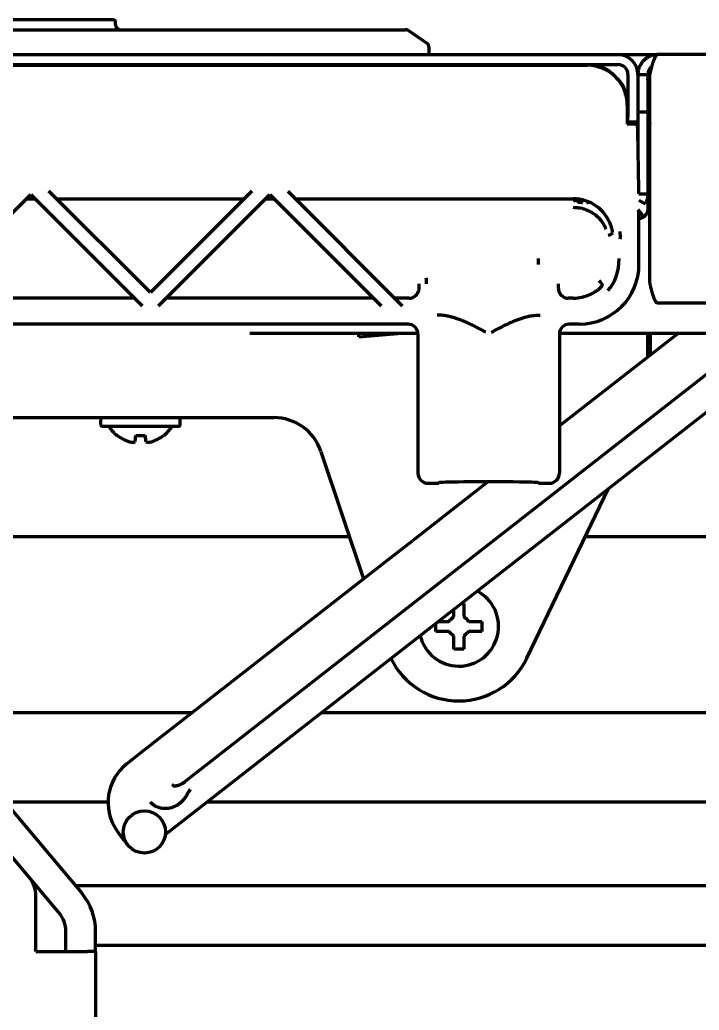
# Model space of a CAD drawing. Header units: inches. Extents: x -2983 to 7024, y 422 to 5529.
# Drawn here: x 2834.7 to 2902.9, y 5354.9 to 5454.5 of the extents above; entities that cross this region are included whole.
import ezdxf

# ---------------------------------------------------------------- set-up
doc = ezdxf.new("R2010")
doc.units = ezdxf.units.IN

msp = doc.modelspace()

# ---------------------------------------------------------------- linework, layer by layer
at = {"linetype": 'Continuous', "lineweight": 70}
for p, q in [((2844.034, 5454.489), (2829.534, 5454.489)), ((2844.284, 5453.989), (2844.284, 5454.239)), ((2752.034, 5453.489), (2871.534, 5453.489)), ((2871.534, 5453.489), (2873.43, 5453.489)), ((2873.711, 5453.402), (2875.566, 5452.138)), ((2875.784, 5451.725), (2875.784, 5450.989)), ((2774.247, 5450.989), (2894.784, 5450.989)), ((2894.784, 5450.989), (2898.287, 5450.989)), ((2898.284, 5450.989), (2898.788, 5450.989)), ((3444.784, 5450.989), (2898.784, 5450.989)), ((2775.57, 5449.989), (2894.784, 5449.989)), ((2775.6, 5449.914), (2891.709, 5449.914)), ((2872.767, 5449.989), (2872.765, 5449.914)), ((2873.534, 5449.914), (2873.534, 5449.989)), ((2874.284, 5449.914), (2874.284, 5449.989)), ((2894.12, 5449.153), (2894.399, 5448.874)), ((2894.669, 5448.604), (2894.948, 5448.325)), ((2895.784, 5448.989), (2895.784, 5444.739)), ((2896.784, 5448.989), (2896.784, 5445.239)), ((2896.784, 5448.989), (2897.784, 5448.989)), ((2897.784, 5448.989), (2897.784, 5445.239)), ((2897.984, 5427.989), (2897.984, 5448.989)), ((2895.784, 5446.488), (2895.734, 5446.488)), ((2897.834, 5446.488), (2897.784, 5446.488)), ((2897.984, 5446.218), (2897.971, 5446.26)), ((2895.709, 5445.914), (2895.709, 5443.989)), ((2896.784, 5445.239), (2897.784, 5445.239)), ((2896.784, 5445.239), (2896.784, 5444.739)), ((2897.784, 5445.239), (2897.784, 5436.989)), ((2895.784, 5444.239), (2895.784, 5444.739)), ((2895.784, 5444.239), (2896.784, 5444.239)), ((2895.784, 5443.989), (2895.784, 5444.239)), ((2896.784, 5444.739), (2896.784, 5444.239)), ((2896.784, 5444.239), (2896.784, 5442.24)), ((2895.977, 5443.989), (2895.709, 5443.989)), ((2896.727, 5443.886), (2896.751, 5443.691)), ((2896.868, 5437.411), (2896.766, 5443.266)), ((2897.784, 5442.389), (2897.984, 5442.389)), ((2847.784, 5427.05), (2837.592, 5437.242)), ((2857.976, 5437.242), (2847.784, 5427.05)), ((2861.592, 5437.242), (2873.095, 5425.739)), ((2824.595, 5425.739), (2835.784, 5436.928)), ((2835.347, 5436.492), (2836.221, 5436.492)), ((2835.784, 5436.928), (2846.973, 5425.739)), ((2838.342, 5436.492), (2857.226, 5436.492)), ((2848.595, 5425.739), (2859.784, 5436.928)), ((2859.347, 5436.492), (2860.221, 5436.492)), ((2859.784, 5436.928), (2870.973, 5425.739)), ((2862.342, 5436.492), (2890.284, 5436.492)), ((2890.306, 5436.492), (2890.484, 5436.183)), ((2890.484, 5436.183), (2890.484, 5436.487)), ((2890.584, 5436.183), (2890.584, 5436.481)), ((2890.584, 5436.183), (2890.742, 5436.457)), ((2890.742, 5436.457), (2890.742, 5436.466)), ((2890.742, 5436.457), (2890.805, 5436.434)), ((2890.884, 5436.41), (2890.884, 5435.989)), ((2890.984, 5435.989), (2890.984, 5436.393)), ((2891.042, 5435.989), (2891.262, 5436.37)), ((2891.682, 5436.24), (2891.826, 5435.989)), ((2896.875, 5436.989), (2897.784, 5436.989)), ((2896.882, 5436.355), (2897.516, 5435.989)), ((2897.784, 5436.989), (2897.784, 5435.489)), ((2891.884, 5436.158), (2891.884, 5435.989)), ((2891.984, 5435.989), (2891.984, 5436.113)), ((2892.042, 5435.989), (2892.085, 5436.064)), ((2896.889, 5429.883), (2896.889, 5434.582)), ((2886.784, 5429.87), (2886.784, 5430.475)), ((2846.223, 5426.489), (2825.345, 5426.489)), ((2870.223, 5426.489), (2849.345, 5426.489)), ((2873.784, 5426.489), (2872.345, 5426.489)), ((2890.284, 5426.489), (2889.784, 5426.489)), ((3444.784, 5425.989), (2898.784, 5425.989)), ((2873.679, 5423.884), (2792.888, 5423.884)), ((2890.89, 5423.884), (2889.889, 5423.884)), ((2851.177, 5377.837), (2908.969, 5422.989)), ((2857.783, 5422.989), (2874.674, 5422.989)), ((2868.739, 5422.611), (2868.706, 5422.989)), ((2868.739, 5422.611), (2873.058, 5422.989)), ((2874.679, 5422.885), (2874.679, 5408.884)), ((2900.848, 5422.989), (2888.889, 5413.645)), ((2888.889, 5422.885), (2888.889, 5408.884)), ((2888.894, 5422.989), (2912.784, 5422.989)), ((2897.784, 5420.596), (2897.784, 5422.989)), ((2898.034, 5420.791), (2898.034, 5422.989)), ((2912.85, 5422.214), (2849.29, 5372.555)), ((2812.385, 5414.489), (2860.184, 5414.489)), ((2842.784, 5414.239), (2842.784, 5413.839)), ((2846.784, 5413.589), (2842.934, 5413.589)), ((2850.634, 5413.589), (2846.784, 5413.589)), ((2850.784, 5413.839), (2850.784, 5414.239)), ((2844.411, 5412.698), (2844.458, 5412.697)), ((2849.11, 5412.697), (2849.157, 5412.698)), ((2864.926, 5411.074), (2869.206, 5398.268)), ((2881.694, 5408.024), (2874.115, 5402.103)), ((2875.679, 5407.884), (2876.284, 5407.884)), ((2876.784, 5407.893), (2876.784, 5407.937)), ((2885.634, 5390.296), (2893.837, 5407.359)), ((2886.784, 5407.893), (2886.784, 5407.937)), ((2887.284, 5407.884), (2887.889, 5407.884)), ((2867.803, 5402.489), (2813.286, 5402.489)), ((3452.065, 5402.489), (2891.503, 5402.489)), ((2871.9, 5400.372), (2874.115, 5402.103)), ((2847.242, 5381.107), (2871.9, 5400.372)), ((2876.484, 5393.489), (2876.484, 5393.802)), ((2876.484, 5392.989), (2876.484, 5393.489)), ((2881.084, 5393.989), (2881.084, 5393.489)), ((2881.084, 5393.489), (2881.084, 5392.989)), ((2835.582, 5368.296), (2815.983, 5391.653)), ((2825.617, 5384.839), (2852.029, 5384.839)), ((2865.019, 5384.839), (3478.547, 5384.839)), ((2826.096, 5384.268), (2840.88, 5366.649)), ((2845.451, 5379.708), (2847.242, 5381.107)), ((2851.177, 5377.837), (2851.219, 5377.785)), ((2833.175, 5375.839), (2843.541, 5375.839)), ((2853.496, 5375.839), (3490.064, 5375.839)), ((2838.582, 5364.721), (2835.582, 5368.296)), ((2840.223, 5367.439), (3501.345, 5367.439)), ((2836.284, 5360.792), (2836.284, 5366.368)), ((2839.284, 5360.792), (2839.284, 5362.792)), ((2842.284, 5360.792), (2842.284, 5362.792)), ((2836.284, 5360.792), (2841.48, 5360.792)), ((2842.284, 5360.792), (2841.48, 5360.792)), ((2842.284, 5360.792), (2842.284, 4737.489)), ((2842.294, 5361.439), (3499.274, 5361.439))]:
    msp.add_line(p, q, dxfattribs=at)
msp.add_circle((2847.184, 5372.814), 2.121, dxfattribs=at)
for centre, radius, start, end in [((2844.034, 5454.239), 0.25, 0, 90), ((2844.784, 5453.989), 0.5, 180, 270), ((2873.43, 5452.989), 0.5, 55.71312, 90), ((2875.284, 5451.725), 0.5, 0, 55.71312), ((2894.784, 5448.989), 2, 0, 90), ((2859.775, 5449.489), 0.5, 90, 121.88703), ((2894.784, 5448.989), 1, 0, 90), ((2890.284, 5432.492), 4, 19.22335, 90), ((2891.062, 5437.139), 0.75, 250, 270), ((2891.385, 5432.667), 3.635, 356.27119, 8.23579), ((2865.853, 5427.907), 9.681, 0.20772, 3.80707), ((2873.784, 5427.489), 1, 270, 342.58578), ((2889.784, 5427.489), 1, 197.41422, 270), ((2890.284, 5430.489), 4, 270, 295.8555), ((2843.067, 5414.239), 0.283, 118.07249, 180), ((2850.501, 5414.239), 0.283, 0, 61.92751), ((2860.184, 5409.489), 5, 18.48412, 90), ((2843.067, 5413.839), 0.283, 180, 241.92751), ((2846.784, 5415.589), 3.74, 212.32411, 230.6111), ((2846.784, 5415.589), 3.74, 309.37906, 327.67589), ((2850.501, 5413.839), 0.283, 298.07249, 0), ((2878.784, 5393.489), 4, 193.44375, 62.55563), ((2878.784, 5393.589), 7.6, 205.97437, 334.32322), ((2848.529, 5375.768), 5, 134.1823, 218.4121), ((2766.255, 5310.53), 100, 37.58213, 38.4121), ((2833.284, 5366.368), 3, 0, 40), ((2836.284, 5362.792), 6, 0, 40), ((2836.284, 5362.792), 3, 0, 40)]:
    msp.add_arc(centre, radius, start, end, dxfattribs=at)
for centre, major_axis, ratio, start_param, end_param in [((2891.708, 5445.913), (-2.829, -2.829), 0.999695, 2.356347, 3.926839), ((2892.706, 5447.739), (-0.765, -1.848), 0.999955, 2.748909, 3.534276), ((2893.534, 5446.911), (-1.848, -0.765), 0.999955, 2.748909, 3.534276), ((2895.977, 5443.884), (0.75, 0), 0.140541, 0.017453, 1.570796), ((2896.748, 5442.206), (0, -1.5), 0.017455, 2.356194, 3.001966), ((2896.819, 5434.582), (0, -4), 0.017455, 2.21643, 2.356194), ((2896.819, 5434.582), (0, -4), 0.017455, 1.570796, 1.756592), ((2893.778, 5433.009), (-0.486, -0.116), 0.351085, 1.487352, 2.898615), ((2882.719, 5436.991), (11.136, -9.632), 0.512356, 6.266297, 6.699607), ((2890.888, 5429.885), (4.244, -4.244), 0.999695, 5.497939, 7.068431), ((2892.884, 5428.083), (-0.343, 0.363), 0.244028, 3.410972, 4.965192), ((2873.679, 5422.884), (0.707, 0.707), 0.999695, 5.497939, 7.068431), ((2889.889, 5422.884), (0.707, -0.707), 0.999695, 2.356347, 3.926839), ((2846.779, 5415.61), (3.624, 0.873), 0.997235, 3.804658, 4.177379), ((2846.487, 5415.61), (0.269, 3.718), 0.017407, 3.440796, 3.813517), ((2847.081, 5415.61), (0.269, -3.718), 0.017407, 5.611261, 5.983982), ((2846.789, 5415.61), (3.624, -0.873), 0.997235, 5.247399, 5.62012), ((2846.526, 5415.647), (0.806, 3.6), 0.902278, 3.129444, 3.24631), ((2846.23, 5415.647), (0.383, 3.669), 0.420739, 3.280106, 3.396972), ((2847.338, 5415.647), (0.383, -3.669), 0.420739, 6.027806, 6.144672), ((2847.043, 5415.647), (0.806, -3.6), 0.902278, 6.178468, 6.295334), ((2875.679, 5408.885), (-0.707, -0.707), 0.999695, 5.497939, 7.068431), ((2887.889, 5408.885), (-0.707, 0.707), 0.999695, 2.356347, 3.926839), ((2876.284, 5407.893), (0.5, 0), 0.017455, 4.712389, 6.283185), ((2881.784, 5407.937), (5, 0), 0.017455, 0, 3.141593), ((2887.284, 5407.893), (0.5, 0), 0.017455, 3.141593, 4.712389)]:
    msp.add_ellipse(centre, major_axis=major_axis, ratio=ratio, start_param=start_param, end_param=end_param, dxfattribs=at)
for points, degree in [([(2898.784, 5450.989), (2898.748, 5450.989), (2898.676, 5450.987), (2898.568, 5450.978), (2898.46, 5450.964), (2898.354, 5450.943), (2898.249, 5450.917), (2898.145, 5450.885), (2898.043, 5450.848), (2897.944, 5450.805), (2897.847, 5450.757), (2897.752, 5450.704), (2897.661, 5450.645), (2897.573, 5450.582), (2897.489, 5450.514), (2897.408, 5450.442), (2897.331, 5450.365), (2897.259, 5450.285), (2897.191, 5450.2), (2897.128, 5450.112), (2897.07, 5450.021), (2897.016, 5449.926), (2896.968, 5449.829), (2896.925, 5449.73), (2896.888, 5449.628), (2896.856, 5449.524), (2896.83, 5449.419), (2896.809, 5449.313), (2896.795, 5449.206), (2896.786, 5449.097), (2896.784, 5449.025), (2896.784, 5448.989)], 3), ([(2897.984, 5448.989), (2897.993, 5449.024), (2898.011, 5449.094), (2898.037, 5449.198), (2898.064, 5449.302), (2898.091, 5449.405), (2898.117, 5449.507), (2898.144, 5449.607), (2898.171, 5449.706), (2898.197, 5449.803), (2898.224, 5449.897), (2898.251, 5449.99), (2898.277, 5450.079), (2898.304, 5450.165), (2898.331, 5450.248), (2898.357, 5450.328), (2898.384, 5450.404), (2898.411, 5450.476), (2898.437, 5450.544), (2898.464, 5450.608), (2898.491, 5450.667), (2898.517, 5450.722), (2898.544, 5450.772), (2898.571, 5450.817), (2898.597, 5450.857), (2898.624, 5450.892), (2898.651, 5450.922), (2898.677, 5450.946), (2898.704, 5450.965), (2898.731, 5450.979), (2898.757, 5450.987), (2898.775, 5450.989), (2898.784, 5450.989)], 3), ([(2897.784, 5436.989), (2897.784, 5436.949), (2897.782, 5436.869), (2897.771, 5436.75), (2897.753, 5436.633), (2897.729, 5436.517), (2897.698, 5436.404), (2897.661, 5436.294), (2897.618, 5436.188), (2897.57, 5436.086), (2897.534, 5436.021), (2897.516, 5435.989)], 3), ([(2897.784, 5435.489), (2897.784, 5435.454), (2897.78, 5435.384), (2897.764, 5435.281), (2897.737, 5435.18), (2897.699, 5435.082), (2897.652, 5434.988), (2897.595, 5434.9), (2897.529, 5434.819), (2897.454, 5434.744), (2897.373, 5434.679), (2897.285, 5434.621), (2897.192, 5434.574), (2897.093, 5434.536), (2896.992, 5434.509), (2896.889, 5434.493), (2896.819, 5434.489), (2896.784, 5434.489)], 3), ([(2874.738, 5427.19), (2874.754, 5427.239), (2874.777, 5427.337), (2874.785, 5427.438), (2874.785, 5427.489)], 3), ([(2874.785, 5427.489), (2874.788, 5427.639), (2874.794, 5427.79), (2874.802, 5427.942)], 3), ([(2888.766, 5427.942), (2888.774, 5427.79), (2888.78, 5427.639), (2888.783, 5427.489)], 3), ([(2898.784, 5425.989), (2898.775, 5425.989), (2898.757, 5425.991), (2898.731, 5425.999), (2898.704, 5426.013), (2898.677, 5426.032), (2898.651, 5426.056), (2898.624, 5426.086), (2898.597, 5426.121), (2898.571, 5426.161), (2898.544, 5426.206), (2898.517, 5426.256), (2898.491, 5426.311), (2898.464, 5426.37), (2898.437, 5426.434), (2898.411, 5426.502), (2898.384, 5426.574), (2898.357, 5426.65), (2898.331, 5426.73), (2898.304, 5426.813), (2898.277, 5426.899), (2898.251, 5426.989), (2898.224, 5427.081), (2898.197, 5427.175), (2898.171, 5427.272), (2898.144, 5427.371), (2898.117, 5427.471), (2898.091, 5427.573), (2898.064, 5427.676), (2898.037, 5427.78), (2898.011, 5427.884), (2897.993, 5427.954), (2897.984, 5427.989)], 3), ([(2881.487, 5423.076), (2881.298, 5423.179), (2880.924, 5423.38), (2880.372, 5423.668), (2879.834, 5423.931), (2879.352, 5424.146), (2878.914, 5424.322), (2878.516, 5424.462), (2878.152, 5424.572), (2877.814, 5424.656), (2877.505, 5424.718), (2877.206, 5424.762), (2876.906, 5424.79), (2876.714, 5424.796), (2876.619, 5424.796)], 3), ([(2882.081, 5423.076), (2882.27, 5423.178), (2882.643, 5423.379), (2883.197, 5423.668), (2883.735, 5423.931), (2884.218, 5424.147), (2884.657, 5424.323), (2885.056, 5424.463), (2885.42, 5424.573), (2885.758, 5424.657), (2886.068, 5424.719), (2886.365, 5424.763), (2886.664, 5424.79), (2886.855, 5424.796), (2886.949, 5424.796)], 3), ([(2879.029, 5395.789), (2879.114, 5395.789), (2879.199, 5395.789), (2879.284, 5395.789)], 3), ([(2877.784, 5393.989), (2877.808, 5394.013), (2877.855, 5394.06), (2877.927, 5394.132), (2877.998, 5394.203), (2878.07, 5394.275), (2878.141, 5394.346), (2878.212, 5394.418), (2878.26, 5394.465), (2878.284, 5394.489)], 3), ([(2879.284, 5394.489), (2879.31, 5394.463), (2879.361, 5394.412), (2879.435, 5394.338), (2879.507, 5394.266), (2879.577, 5394.196), (2879.646, 5394.127), (2879.715, 5394.058), (2879.761, 5394.012), (2879.784, 5393.989)], 3), ([(2879.784, 5393.989), (2879.838, 5393.989), (2879.946, 5393.989), (2880.108, 5393.989), (2880.267, 5393.989), (2880.422, 5393.989), (2880.574, 5393.989), (2880.731, 5393.989), (2880.897, 5393.989), (2881.02, 5393.989), (2881.084, 5393.989)], 3), ([(2877.784, 5392.989), (2877.73, 5392.989), (2877.622, 5392.989), (2877.46, 5392.989), (2877.301, 5392.989), (2877.146, 5392.989), (2876.994, 5392.989), (2876.838, 5392.989), (2876.671, 5392.989), (2876.548, 5392.989), (2876.484, 5392.989)], 3), ([(2878.284, 5392.489), (2878.258, 5392.515), (2878.207, 5392.566), (2878.133, 5392.64), (2878.061, 5392.712), (2877.991, 5392.782), (2877.922, 5392.851), (2877.853, 5392.92), (2877.807, 5392.966), (2877.784, 5392.989)], 3), ([(2879.784, 5392.989), (2879.76, 5392.965), (2879.713, 5392.918), (2879.641, 5392.847), (2879.57, 5392.775), (2879.499, 5392.704), (2879.427, 5392.632), (2879.356, 5392.561), (2879.308, 5392.513), (2879.284, 5392.489)], 3), ([(2879.284, 5392.489), (2879.284, 5392.435), (2879.284, 5392.327), (2879.284, 5392.165), (2879.284, 5392.006), (2879.284, 5391.851), (2879.284, 5391.699), (2879.284, 5391.543), (2879.284, 5391.376), (2879.284, 5391.253), (2879.284, 5391.189)], 3), ([(2879.284, 5391.189), (2879.117, 5391.189), (2878.784, 5391.189), (2878.451, 5391.189), (2878.284, 5391.189)], 3), ([(2845.045, 5379.354), (2845.088, 5379.396), (2845.175, 5379.478), (2845.311, 5379.596), (2845.404, 5379.671), (2845.451, 5379.708)], 3), ([(2850.012, 5377.561), (2850.012, 5377.561), (2850.013, 5377.56), (2850.014, 5377.558), (2850.015, 5377.557), (2850.016, 5377.555), (2850.018, 5377.554), (2850.019, 5377.552), (2850.02, 5377.551), (2850.021, 5377.549), (2850.022, 5377.548), (2850.023, 5377.546), (2850.024, 5377.544), (2850.025, 5377.543), (2850.027, 5377.541), (2850.028, 5377.539), (2850.029, 5377.537), (2850.03, 5377.534), (2850.032, 5377.532), (2850.033, 5377.529), (2850.035, 5377.526), (2850.037, 5377.523), (2850.038, 5377.52), (2850.04, 5377.517), (2850.042, 5377.513), (2850.044, 5377.51), (2850.046, 5377.507), (2850.049, 5377.503), (2850.051, 5377.5), (2850.054, 5377.496), (2850.056, 5377.493), (2850.059, 5377.49), (2850.062, 5377.487), (2850.066, 5377.484), (2850.069, 5377.481), (2850.072, 5377.478), (2850.076, 5377.476), (2850.08, 5377.473), (2850.084, 5377.471), (2850.088, 5377.469), (2850.093, 5377.466), (2850.098, 5377.464), (2850.103, 5377.462), (2850.109, 5377.46), (2850.115, 5377.459), (2850.121, 5377.457), (2850.127, 5377.456), (2850.134, 5377.454), (2850.141, 5377.453), (2850.148, 5377.452), (2850.156, 5377.451), (2850.164, 5377.451), (2850.172, 5377.45), (2850.18, 5377.45), (2850.188, 5377.45), (2850.197, 5377.45), (2850.206, 5377.45), (2850.215, 5377.45), (2850.225, 5377.45), (2850.234, 5377.45), (2850.244, 5377.451), (2850.254, 5377.452), (2850.265, 5377.453), (2850.276, 5377.454), (2850.287, 5377.455), (2850.298, 5377.456), (2850.309, 5377.457), (2850.321, 5377.459), (2850.333, 5377.461), (2850.345, 5377.463), (2850.358, 5377.465), (2850.371, 5377.467), (2850.384, 5377.469), (2850.398, 5377.471), (2850.411, 5377.474), (2850.425, 5377.477), (2850.44, 5377.48), (2850.455, 5377.483), (2850.47, 5377.486), (2850.485, 5377.49), (2850.501, 5377.494), (2850.517, 5377.498), (2850.534, 5377.502), (2850.551, 5377.507), (2850.569, 5377.512), (2850.587, 5377.517), (2850.606, 5377.523), (2850.625, 5377.529), (2850.645, 5377.535), (2850.666, 5377.542), (2850.688, 5377.55), (2850.71, 5377.559), (2850.735, 5377.568), (2850.76, 5377.579), (2850.788, 5377.591), (2850.819, 5377.605), (2850.851, 5377.62), (2850.88, 5377.635), (2850.905, 5377.649), (2850.928, 5377.663), (2850.949, 5377.675), (2850.969, 5377.687), (2850.986, 5377.698), (2851.003, 5377.709), (2851.018, 5377.719), (2851.032, 5377.729), (2851.045, 5377.738), (2851.057, 5377.747), (2851.069, 5377.755), (2851.08, 5377.763), (2851.091, 5377.771), (2851.101, 5377.778), (2851.111, 5377.786), (2851.12, 5377.793), (2851.129, 5377.8), (2851.137, 5377.806), (2851.146, 5377.813), (2851.154, 5377.819), (2851.162, 5377.825), (2851.17, 5377.831), (2851.175, 5377.835), (2851.177, 5377.837)], 3), ([(2851.219, 5377.784), (2851.012, 5377.642), (2850.862, 5377.629)], 2), ([(2851.793, 5377.049), (2851.781, 5377.04), (2851.756, 5377.018), (2851.718, 5376.977), (2851.678, 5376.927), (2851.637, 5376.868), (2851.593, 5376.799), (2851.548, 5376.723), (2851.498, 5376.638), (2851.443, 5376.544), (2851.381, 5376.441), (2851.308, 5376.327), (2851.221, 5376.201), (2851.115, 5376.063), (2850.984, 5375.914), (2850.852, 5375.785), (2850.716, 5375.668), (2850.575, 5375.564), (2850.43, 5375.472), (2850.281, 5375.392), (2850.128, 5375.324), (2849.972, 5375.268), (2849.814, 5375.224), (2849.654, 5375.192), (2849.492, 5375.171), (2849.33, 5375.163), (2849.168, 5375.167), (2849.007, 5375.182), (2848.848, 5375.209), (2848.693, 5375.248), (2848.545, 5375.297), (2848.406, 5375.355), (2848.279, 5375.419), (2848.163, 5375.49), (2848.059, 5375.565), (2847.965, 5375.646), (2847.877, 5375.733), (2847.823, 5375.797), (2847.797, 5375.831)], 3)]:
    msp.add_open_spline(points, degree=degree, dxfattribs=at)
for points, knots in [([(2898.155, 5449.766), (2898.149, 5449.761), (2898.129, 5449.745), (2898.096, 5449.715), (2898.058, 5449.677), (2898.022, 5449.637), (2897.988, 5449.595), (2897.956, 5449.551), (2897.927, 5449.505), (2897.9, 5449.458), (2897.876, 5449.409), (2897.855, 5449.359), (2897.836, 5449.309), (2897.82, 5449.257), (2897.807, 5449.204), (2897.797, 5449.151), (2897.789, 5449.097), (2897.785, 5449.043), (2897.784, 5449.007), (2897.784, 5448.989)], [0, 0, 0, 0, 0.026512, 0.087355, 0.148198, 0.209041, 0.269884, 0.330727, 0.39157, 0.452413, 0.513256, 0.574099, 0.634942, 0.695785, 0.756628, 0.817471, 0.878314, 0.939157, 1, 1, 1, 1]), ([(2897.784, 5448.456), (2897.784, 5448.49), (2897.788, 5448.524), (2897.798, 5448.574), (2897.802, 5448.59), (2897.81, 5448.615), (2897.813, 5448.623), (2897.819, 5448.639), (2897.822, 5448.647), (2897.839, 5448.686), (2897.855, 5448.715), (2897.885, 5448.757), (2897.895, 5448.771), (2897.918, 5448.797), (2897.941, 5448.821), (2897.967, 5448.843), (2897.981, 5448.853)], [0, 0, 0, 0, 0.222377, 0.222377, 0.333565, 0.333565, 0.389159, 0.389159, 0.444753, 0.444753, 0.66713, 0.66713, 0.778318, 0.778318, 0.889507, 1, 1, 1, 1]), ([(2897.984, 5445.756), (2897.979, 5445.781), (2897.975, 5445.806), (2897.966, 5445.851), (2897.962, 5445.872), (2897.954, 5445.913), (2897.95, 5445.933), (2897.93, 5446.031), (2897.914, 5446.101), (2897.89, 5446.194), (2897.882, 5446.223), (2897.866, 5446.277), (2897.858, 5446.301), (2897.834, 5446.369), (2897.818, 5446.405), (2897.786, 5446.458), (2897.77, 5446.475), (2897.75, 5446.485), (2897.746, 5446.487), (2897.739, 5446.488), (2897.736, 5446.488), (2897.734, 5446.488)], [0, 0, 0, 0, 0.053992, 0.053992, 0.102198, 0.102198, 0.150405, 0.150405, 0.343232, 0.343232, 0.439645, 0.439645, 0.536059, 0.536059, 0.728885, 0.728885, 0.921712, 0.921712, 0.969919, 0.969919, 1, 1, 1, 1]), ([(2897.975, 5446.248), (2897.975, 5446.249), (2897.974, 5446.249), (2897.966, 5446.277), (2897.958, 5446.301), (2897.934, 5446.369), (2897.918, 5446.405), (2897.886, 5446.458), (2897.87, 5446.475), (2897.85, 5446.485), (2897.846, 5446.487), (2897.839, 5446.488), (2897.837, 5446.488), (2897.834, 5446.488)], [0, 0, 0, 0, 0.003429, 0.003429, 0.174897, 0.174897, 0.517833, 0.517833, 0.860768, 0.860768, 0.946502, 0.946502, 1, 1, 1, 1]), ([(2895.709, 5445.236), (2895.711, 5445.228), (2895.722, 5445.192), (2895.733, 5445.155), (2895.756, 5445.076), (2895.77, 5445.022), (2895.784, 5444.965)], [0, 0, 0, 0, 0.10616, 0.433814, 0.433814, 1, 1, 1, 1]), ([(2897.784, 5444.965), (2897.79, 5444.94), (2897.797, 5444.915), (2897.807, 5444.872), (2897.811, 5444.854), (2897.819, 5444.819), (2897.824, 5444.801), (2897.844, 5444.71), (2897.861, 5444.635), (2897.885, 5444.519), (2897.894, 5444.48), (2897.906, 5444.42), (2897.91, 5444.4), (2897.919, 5444.359), (2897.923, 5444.339), (2897.944, 5444.236), (2897.96, 5444.154), (2897.979, 5444.059), (2897.982, 5444.046), (2897.984, 5444.034)], [0, 0, 0, 0, 0.092942, 0.092942, 0.15507, 0.15507, 0.217197, 0.217197, 0.465706, 0.465706, 0.58996, 0.58996, 0.652087, 0.652087, 0.714215, 0.714215, 0.962724, 0.962724, 1, 1, 1, 1]), ([(2893.589, 5433.419), (2893.574, 5433.46), (2893.557, 5433.501), (2893.523, 5433.581), (2893.505, 5433.62), (2893.45, 5433.737), (2893.41, 5433.813), (2893.283, 5434.033), (2893.187, 5434.171), (2893.029, 5434.367), (2892.974, 5434.43), (2892.887, 5434.522), (2892.858, 5434.552), (2892.798, 5434.61), (2892.768, 5434.639), (2892.613, 5434.78), (2892.482, 5434.883), (2892.272, 5435.025), (2892.2, 5435.07), (2892.088, 5435.134), (2892.051, 5435.155), (2891.974, 5435.195), (2891.935, 5435.215), (2891.816, 5435.272), (2891.735, 5435.308), (2891.57, 5435.373), (2891.485, 5435.403), (2891.355, 5435.443), (2891.289, 5435.463), (2891.222, 5435.48), (2891.177, 5435.492), (2891.154, 5435.497), (2891.04, 5435.523), (2890.948, 5435.541), (2890.669, 5435.584), (2890.479, 5435.599), (2890.284, 5435.599)], [0, 0, 0, 0, 0.03125, 0.03125, 0.0625, 0.0625, 0.125, 0.125, 0.25, 0.25, 0.3125, 0.3125, 0.34375, 0.34375, 0.375, 0.375, 0.5, 0.5, 0.5625, 0.5625, 0.59375, 0.59375, 0.625, 0.625, 0.6875, 0.6875, 0.75, 0.75, 0.78125, 0.796875, 0.796875, 0.8125, 0.8125, 0.875, 0.875, 1, 1, 1, 1]), ([(2897.292, 5434.743), (2897.289, 5434.747), (2897.263, 5434.785), (2897.213, 5434.857), (2897.141, 5434.957), (2897.07, 5435.054), (2896.998, 5435.147), (2896.927, 5435.237), (2896.865, 5435.311), (2896.827, 5435.355), (2896.813, 5435.371)], [0, 0, 0, 0, 0.015866, 0.165103, 0.31434, 0.463577, 0.612814, 0.762051, 0.911288, 1, 1, 1, 1]), ([(2894.26, 5433.081), (2894.236, 5433.205), (2894.207, 5433.328), (2894.14, 5433.571), (2894.102, 5433.69), (2894.061, 5433.809)], [0, 0, 0, 0, 0.5, 0.5, 1, 1, 1, 1]), ([(2888.783, 5427.489), (2888.783, 5427.439), (2888.787, 5427.388), (2888.799, 5427.313), (2888.804, 5427.288), (2888.816, 5427.239), (2888.822, 5427.214), (2888.83, 5427.19)], [0, 0, 0, 0, 0.5, 0.5, 0.75, 0.75, 1, 1, 1, 1]), ([(2892.028, 5426.89), (2892.142, 5426.944), (2892.252, 5427.004), (2892.466, 5427.131), (2892.57, 5427.199), (2892.771, 5427.344), (2892.869, 5427.42), (2893.058, 5427.581), (2893.15, 5427.666), (2893.239, 5427.755)], [0, 0, 0, 0, 0.25, 0.25, 0.5, 0.5, 0.75, 0.75, 1, 1, 1, 1]), ([(2846.317, 5412.697), (2846.355, 5412.697), (2846.394, 5412.698), (2846.471, 5412.698), (2846.51, 5412.698), (2846.588, 5412.698), (2846.627, 5412.698), (2846.706, 5412.698), (2846.745, 5412.698), (2846.863, 5412.698), (2846.941, 5412.698), (2847.058, 5412.698), (2847.097, 5412.698), (2847.174, 5412.698), (2847.213, 5412.697), (2847.251, 5412.697)], [0, 0, 0, 0, 0.125, 0.125, 0.25, 0.25, 0.375, 0.375, 0.5, 0.5, 0.75, 0.75, 0.875, 0.875, 1, 1, 1, 1]), ([(2879.284, 5395.789), (2879.284, 5395.586), (2879.284, 5395.376), (2879.284, 5395.051), (2879.284, 5394.941), (2879.284, 5394.718), (2879.284, 5394.604), (2879.284, 5394.489)], [0, 0, 0, 0, 0.5, 0.5, 0.75, 0.75, 1, 1, 1, 1]), ([(2878.284, 5394.489), (2878.284, 5394.543), (2878.284, 5394.651), (2878.284, 5394.813), (2878.284, 5394.972), (2878.284, 5395.103), (2878.284, 5395.181), (2878.284, 5395.208)], [0, 0, 0, 0, 0.220574, 0.441148, 0.661722, 0.882296, 1, 1, 1, 1]), ([(2876.709, 5393.989), (2876.841, 5393.989), (2876.976, 5393.989), (2877.222, 5393.989), (2877.332, 5393.989), (2877.555, 5393.989), (2877.669, 5393.989), (2877.784, 5393.989)], [0, 0, 0, 0, 0.388566, 0.388566, 0.694283, 0.694283, 1, 1, 1, 1]), ([(2878.284, 5391.189), (2878.284, 5391.392), (2878.284, 5391.602), (2878.284, 5391.927), (2878.284, 5392.037), (2878.284, 5392.26), (2878.284, 5392.374), (2878.284, 5392.489)], [0, 0, 0, 0, 0.5, 0.5, 0.75, 0.75, 1, 1, 1, 1]), ([(2881.084, 5392.989), (2880.881, 5392.989), (2880.671, 5392.989), (2880.346, 5392.989), (2880.236, 5392.989), (2880.013, 5392.989), (2879.899, 5392.989), (2879.784, 5392.989)], [0, 0, 0, 0, 0.5, 0.5, 0.75, 0.75, 1, 1, 1, 1])]:
    msp.add_open_spline(points, degree=3, knots=knots, dxfattribs=at)

doc.saveas('drawing.dxf')
